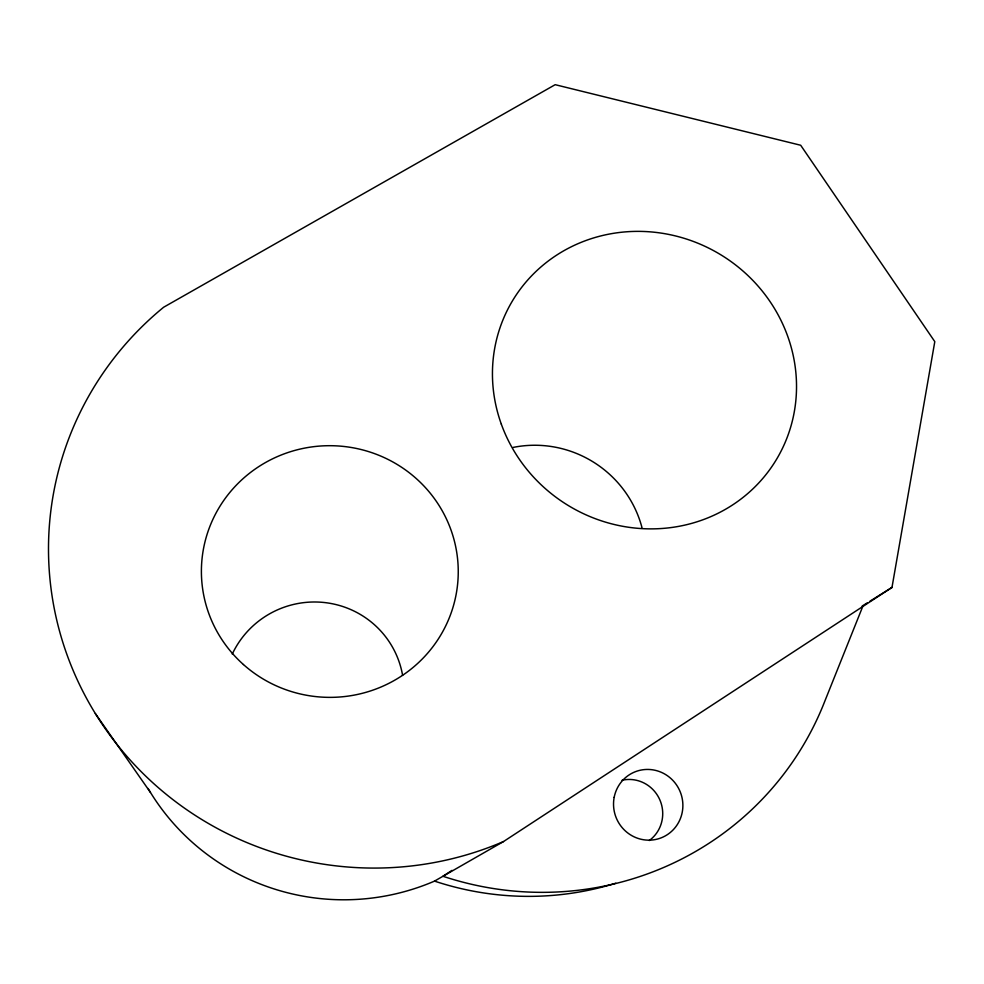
<?xml version="1.0" encoding="UTF-8"?>
<svg xmlns="http://www.w3.org/2000/svg" width="984" height="984" viewBox="0 0 984 984"><rect width="100%" height="100%" fill="white"/><g stroke="black" fill="none" stroke-linecap="round" stroke-linejoin="round"><path stroke-width="1.48" d="M891.984 587.436L934.8 341.632L800.681 145.251L555.185 84.685L163.651 307.229A323.638 316.774 9.4 0 0 97.76 717.41A323.638 316.774 9.4 0 0 503.464 841.578L891.984 587.436L869.93 601.199M862.919 606.046L824.863 701.063A311.867 305.015 34.6 0 1 442.96 876.264L451.963 870.385M862.144 606.058L867.334 602.823M148.08 788.491A227.304 225.016 -8.8 0 0 434.522 881.111L503.464 841.578M95.325 713.523L150.429 792.415M513.008 447.449A109.052 106.383 32.1 0 1 641.974 527.596M615.824 883.201A296.602 290.846 34.9 0 1 434.522 881.111M232.261 654.089A90.147 89.064 -18.2 0 1 325.766 602.688A90.147 89.064 -18.2 0 1 402.604 675.368M622.036 780.25A33.751 32.89 69.7 0 1 659.661 799.451A33.751 32.89 69.7 0 1 649.255 840.545M243.429 664.532A128.424 125.829 1.7 0 0 455.309 598.444A128.424 125.829 1.7 0 0 290.735 451.619A128.424 125.829 1.7 0 0 243.429 664.532M501.299 424.092A153.984 146.739 31.5 0 0 760.361 481.201A153.984 146.739 31.5 0 0 671.777 235.065A153.984 146.739 31.5 0 0 501.299 424.092M614.176 797.311A35.51 34.551 68 0 0 659.428 838.479A35.51 34.551 68 0 0 671.014 778.602A35.51 34.551 68 0 0 614.176 797.311"/></g></svg>
